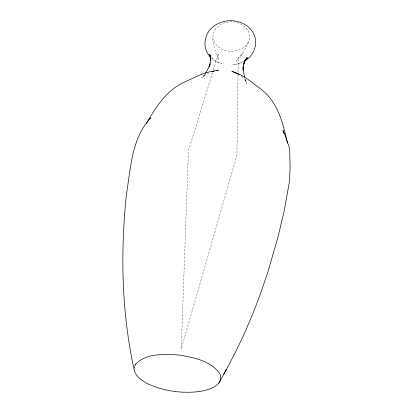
<?xml version="1.0" encoding="UTF-8"?>
<svg xmlns="http://www.w3.org/2000/svg" width="413" height="413" viewBox="0 0 413 413"><rect width="100%" height="100%" fill="white"/><g stroke="black" fill="none" stroke-linecap="round" stroke-linejoin="round"><path stroke-width="0.31" stroke-dasharray="2.06 1.55" d="M238.012 75.176L236.917 155.381L181.24 348.887L188.426 150.673L212.633 72.404M238.048 72.611L238.26 57.211L237.625 59.224L236.344 61.031L241.182 55.172M213.397 69.957L218.539 53.422L217.961 55.45L218.074 57.526L218.864 59.508C216.009 54.062 213.996 48.12 213.397 41.976C210.542 32.162 218.425 22.761 228.25 21.977C238.105 20.34 250.83 27.196 249.54 38.404C247.635 45.316 244.047 51.63 239.679 57.278M205.204 73.767L203.268 76.782L205.839 72.956L201.792 77.892L206.257 74.216L209.092 72.884M248.332 42.131C241.14 55.352 217.517 54.062 213.196 39.137M241.362 54.908L243.035 52.554M243.309 61.418L238.404 63.7L232.937 64.913L239.003 63.628L243.593 61.491M241.352 76.379L242.829 77.463L246.308 81.867L245.048 79.198L246.737 83.715L244.661 77.267M211.647 58.274L216.211 61.635L221.74 63.932L216.722 61.805L212.525 58.734L210.976 56.824"/><path stroke-width="0.62" d="M209.345 66.612L210.331 62.064L210.558 57.051L210.79 60.556L209.515 54.093L210.408 56.276M209.365 66.56L210.129 63.783L208.198 68.46L205.56 73.091M243.479 64.681L244.992 60.05L243.624 64.975L243.118 70.102L243.05 66.669L243.443 71.568L244.661 77.267M243.876 63.447L247.211 57.361L244.697 60.845L247.33 58.202L245.317 59.813M218.771 383.088L226.618 369.093L236.561 350.002L245.559 330.89L253.628 311.851L260.779 292.956L267.991 271.609L277.98 237.139L284.242 210.656L289.312 182.257L290.096 168.421L289.699 148.809L284.918 134.968L282.931 130.291L284.196 133.941M146.584 123.41C155.634 107.106 166.8 89.993 184.477 82.084L201.1 74.423L207.971 72.213L218.41 70.122L217.233 70.38M223.81 374.09L226.618 369.093M149.898 118.898L150.554 117.85C131.571 138.758 130.678 168.076 126.44 194.502C124.736 210.16 123.668 225.885 123.177 241.631C121.83 283.984 124.798 326.564 133.771 368.035M244.976 60.809C254.129 55.518 258.605 43.097 253.577 33.52C246.313 19.819 226.773 16.902 214.605 25.694C204.296 32.157 201.255 48.192 210.424 56.932M211.931 71.552L214.285 71.031M237.367 73.622L231.905 71.315L241.259 75.161L247.702 79.177C254 83.798 260.443 88.284 266.153 93.648C279.147 106.905 283.524 125.562 287.433 143.063M237.914 73.855L238.895 74.577M210.589 56.349L209.427 54.914L210.341 56.307M135.387 364.359L133.993 369.01C134.932 375.789 140.993 379.815 146.403 383.078C155.489 387.673 165.412 390.202 175.458 391.601C185.53 392.67 195.762 392.618 205.669 390.316C211.647 388.447 218.492 385.938 220.769 379.495L220.305 374.576C211.771 360.781 193.873 357.632 179.082 355.03C164.436 354.153 146.455 352.862 135.387 364.359"/></g></svg>
